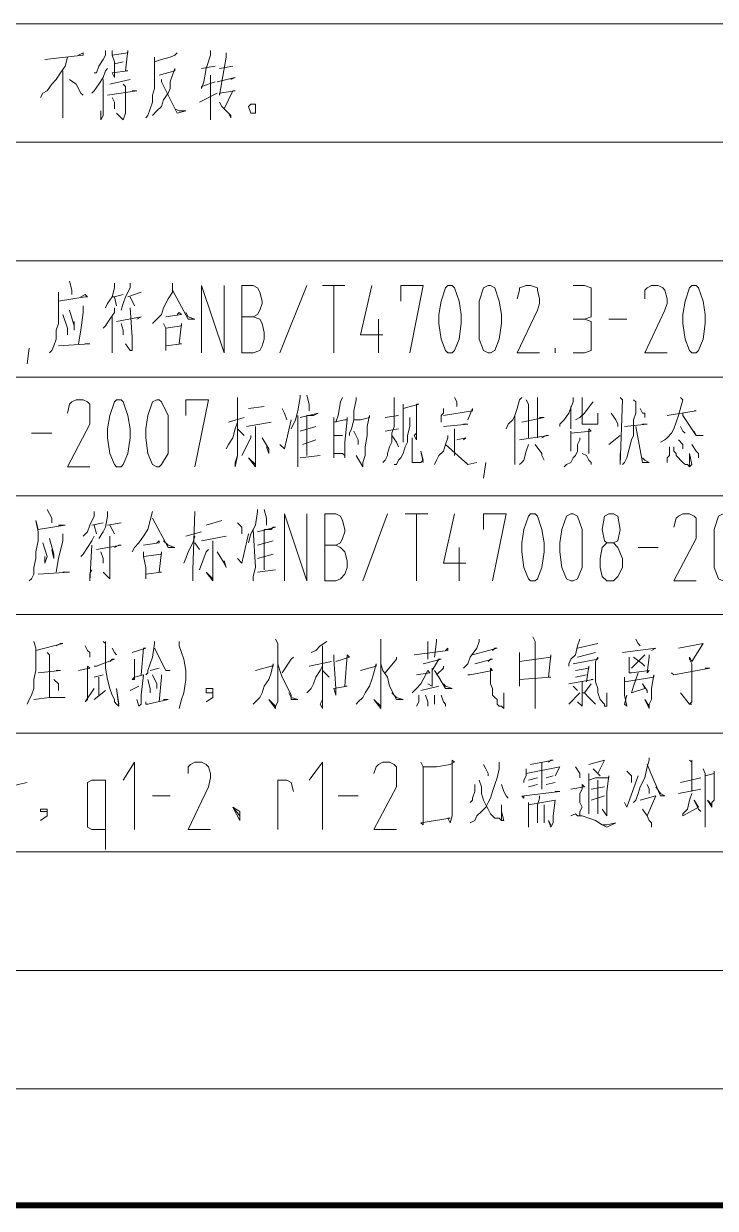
# Model space of a CAD drawing. Header units: inches. Extents: x 46040 to 48278, y -91226 to -88002.
# Drawn here: x 47723 to 47871.3, y -89066 to -88811.9 of the extents above; entities that cross this region are included whole.
import ezdxf

# ---------------------------------------------------------------- set-up
doc = ezdxf.new("R2010")
doc.units = ezdxf.units.IN
doc.layers.add('轮廓线', color=7, linetype='Continuous')

msp = doc.modelspace()

# ---------------------------------------------------------------- linework, layer by layer
at = {"color": 4, "linetype": 'Continuous', "lineweight": 13}
for points, const_width in [([(47511.995, -89065.33), (48164.306, -89065.33)], 1.255), ([(47511.995, -89065.33), (48042.945, -89065.33)], 1.123), ([(47511.995, -89065.33), (48164.276, -89065.33)], 1.123), ([(47592.964, -89065.33), (48105.161, -89065.33)], 1.255)]:
    msp.add_lwpolyline(points, dxfattribs=dict(at, const_width=const_width))
at = {"layer": '轮廓线', "lineweight": 18}
for points in [[(47511.995, -88811.889), (48164.316, -88811.889)], [(47548.476, -88811.889), (48164.316, -88811.889)], [(47732.316, -88819.09), (47731.835, -88821.01), (47730.874, -88822.449), (47729.913, -88823.889), (47728.956, -88824.849), (47727.995, -88826.289), (47727.034, -88826.769), (47726.554, -88827.728)], [(47727.515, -88819.568), (47735.675, -88818.609), (47735.675, -88818.129), (47734.714, -88818.609)], [(47740.476, -88817.65), (47740.476, -88818.609), (47739.995, -88819.568), (47739.034, -88821.01), (47738.554, -88822.449), (47738.073, -88822.449)], [(47741.913, -88817.65), (47741.913, -88818.609), (47742.394, -88820.049), (47742.394, -88821.969), (47742.394, -88822.93), (47742.394, -88823.41), (47741.913, -88822.449), (47745.276, -88821.969), (47744.796, -88821.969), (47745.276, -88817.65), (47745.276, -88818.129), (47741.913, -88818.609)], [(47751.034, -88819.09), (47751.034, -88820.529), (47751.034, -88821.49), (47751.034, -88823.41), (47751.034, -88825.808), (47750.554, -88827.25), (47750.554, -88828.689), (47750.073, -88830.129), (47749.593, -88831.568), (47749.116, -88832.049)], [(47755.835, -88818.129), (47755.355, -88818.609), (47754.394, -88819.09), (47752.476, -88819.568), (47751.034, -88820.049)], [(47763.034, -88817.65), (47763.034, -88818.609), (47762.073, -88821.49), (47761.593, -88824.369), (47761.116, -88825.808), (47761.116, -88825.33), (47763.995, -88824.369)], [(47766.394, -88818.129), (47766.394, -88819.09), (47764.956, -88827.25), (47764.956, -88826.769), (47768.316, -88826.289), (47767.835, -88826.289), (47765.913, -88830.129)], [(47731.355, -88821.969), (47731.355, -88822.93), (47731.355, -88831.568), (47731.355, -88832.049), (47731.355, -88831.09), (47731.355, -88830.129)], [(47740.956, -88821.49), (47740.476, -88821.969), (47739.995, -88823.41), (47739.034, -88824.849), (47738.073, -88826.289), (47737.593, -88826.769)], [(47742.394, -88820.529), (47744.316, -88820.049)], [(47751.995, -88822.93), (47755.355, -88821.969), (47755.355, -88821.49), (47754.874, -88822.93), (47754.394, -88824.369), (47754.394, -88825.808), (47753.913, -88826.769), (47752.956, -88828.209), (47752.476, -88829.65), (47751.515, -88830.609), (47750.554, -88831.568)], [(47763.995, -88821.01), (47761.116, -88821.49)], [(47764.956, -88821.49), (47767.835, -88821.01)], [(47735.675, -88827.25), (47735.194, -88826.769), (47734.233, -88824.849), (47732.796, -88823.889)], [(47739.995, -88823.889), (47739.995, -88831.568), (47739.515, -88832.529), (47739.515, -88831.568), (47739.515, -88830.609)], [(47741.433, -88824.849), (47745.753, -88823.889)], [(47752.476, -88823.889), (47752.476, -88824.369), (47755.835, -88831.09), (47757.753, -88830.609), (47756.316, -88830.609), (47755.355, -88830.129)], [(47763.034, -88822.93), (47763.034, -88823.41), (47763.034, -88832.529), (47763.034, -88831.568), (47763.034, -88830.609)], [(47764.476, -88824.369), (47768.316, -88823.41), (47767.355, -88823.889)], [(47740.956, -88827.25), (47747.194, -88826.289), (47746.714, -88826.289), (47746.233, -88826.289)], [(47760.636, -88828.689), (47764.476, -88826.769)], [(47741.913, -88827.728), (47742.394, -88828.689), (47742.394, -88829.65), (47742.394, -88830.129)], [(47764.956, -88828.689), (47765.433, -88829.65), (47766.394, -88830.609), (47766.874, -88831.09), (47767.355, -88831.568), (47767.355, -88832.049), (47766.874, -88831.09)], [(47772.636, -88829.17), (47772.636, -88829.65), (47772.636, -88831.09), (47771.675, -88831.09), (47771.194, -88829.65), (47771.675, -88829.17), (47772.636, -88829.17)], [(47511.995, -88837.33), (48164.316, -88837.33)], [(47548.476, -88837.33), (48164.316, -88837.33)], [(47511.995, -88862.769), (48164.316, -88862.769)], [(47732.796, -88867.09), (47733.276, -88869.01), (47733.276, -88869.969)], [(47742.394, -88867.568), (47742.394, -88868.529), (47741.913, -88870.449), (47740.956, -88871.889), (47740.476, -88872.849)], [(47745.753, -88867.568), (47745.753, -88868.529), (47744.796, -88870.449), (47744.316, -88871.889), (47743.835, -88873.33)], [(47754.874, -88867.568), (47754.874, -88869.49), (47753.913, -88870.93), (47752.956, -88872.849), (47752.476, -88874.289), (47751.515, -88875.25), (47750.554, -88876.209)], [(47761.116, -88882.449), (47761.116, -88868.049), (47765.913, -88882.449), (47765.913, -88868.049)], [(47769.753, -88882.449), (47769.753, -88868.049), (47772.155, -88868.049), (47773.116, -88868.529), (47773.593, -88869.49), (47774.073, -88871.41), (47774.073, -88871.889), (47773.593, -88873.33), (47773.116, -88874.289), (47772.155, -88874.769)], [(47777.913, -88882.449), (47783.675, -88868.049)], [(47787.034, -88868.049), (47791.835, -88868.049)], [(47789.433, -88868.049), (47789.433, -88882.449)], [(47799.995, -88878.609), (47795.194, -88878.609), (47797.593, -88868.049)], [(47803.835, -88871.41), (47803.835, -88868.049), (47808.636, -88868.049), (47805.753, -88882.449)], [(47814.874, -88882.449), (47815.355, -88881.969), (47816.316, -88879.568), (47816.796, -88876.209), (47816.796, -88874.289), (47816.316, -88871.41), (47815.355, -88868.529), (47814.874, -88868.049), (47813.913, -88868.049), (47813.433, -88868.529), (47812.476, -88871.41), (47811.995, -88874.289), (47811.995, -88876.209), (47812.476, -88879.568), (47813.433, -88881.969), (47813.913, -88882.449), (47814.874, -88882.449)], [(47823.034, -88882.449), (47823.995, -88881.969), (47824.956, -88879.568), (47825.433, -88876.209), (47825.433, -88874.289), (47824.956, -88871.41), (47823.995, -88868.529), (47823.034, -88868.049), (47822.554, -88868.049), (47821.593, -88868.529), (47820.636, -88871.41), (47820.636, -88874.289), (47820.636, -88876.209), (47820.636, -88879.568), (47821.593, -88881.969), (47822.554, -88882.449), (47823.034, -88882.449)], [(47828.796, -88870.93), (47829.276, -88869.01), (47829.276, -88868.529), (47830.714, -88868.049), (47831.675, -88868.049), (47833.116, -88868.529), (47833.116, -88869.01), (47833.593, -88870.93), (47833.593, -88871.889), (47833.116, -88873.33), (47828.796, -88882.449), (47833.593, -88882.449)], [(47840.796, -88868.049), (47843.194, -88868.049), (47844.636, -88868.529), (47844.636, -88870.449), (47844.636, -88873.33), (47844.636, -88874.769), (47843.194, -88875.25), (47844.636, -88875.728), (47844.636, -88877.65), (47844.636, -88880.529), (47844.636, -88881.969), (47843.194, -88882.449), (47840.796, -88882.449)], [(47856.155, -88870.93), (47856.155, -88869.01), (47856.636, -88868.529), (47857.593, -88868.049), (47859.034, -88868.049), (47859.995, -88868.529), (47860.476, -88869.01), (47860.956, -88870.93), (47860.956, -88871.889), (47860.476, -88873.33), (47856.155, -88882.449), (47860.956, -88882.449)], [(47867.194, -88882.449), (47867.675, -88881.969), (47868.636, -88879.568), (47869.116, -88876.209), (47869.116, -88874.289), (47868.636, -88871.41), (47867.675, -88868.529), (47867.194, -88868.049), (47866.233, -88868.049), (47865.753, -88868.529), (47864.796, -88871.41), (47864.316, -88874.289), (47864.316, -88876.209), (47864.796, -88879.568), (47865.753, -88881.969), (47866.233, -88882.449), (47867.194, -88882.449)], [(47735.194, -88870.449), (47736.155, -88869.969), (47736.636, -88870.449), (47736.155, -88870.449), (47730.394, -88871.41), (47730.394, -88869.49), (47730.394, -88871.889), (47730.394, -88873.808), (47730.394, -88876.209), (47729.913, -88877.65), (47729.913, -88879.568), (47729.433, -88881.01), (47728.956, -88881.969), (47728.476, -88882.449)], [(47741.913, -88870.449), (47742.394, -88870.449), (47744.316, -88869.969)], [(47742.394, -88870.449), (47742.874, -88872.369)], [(47745.276, -88870.449), (47748.155, -88869.49)], [(47745.753, -88870.449), (47746.714, -88872.369)], [(47754.874, -88869.01), (47758.233, -88875.25), (47759.675, -88875.25), (47758.233, -88874.769), (47757.753, -88873.808)], [(47735.675, -88872.369), (47735.675, -88873.808), (47735.194, -88877.65), (47734.714, -88880.529)], [(47742.394, -88872.849), (47742.394, -88873.808), (47741.433, -88875.25), (47740.476, -88876.689), (47739.995, -88877.17)], [(47732.796, -88873.33), (47733.753, -88876.689), (47733.753, -88877.65), (47733.753, -88875.728)], [(47741.913, -88874.769), (47741.913, -88882.449), (47741.913, -88881.01), (47741.913, -88880.049)], [(47742.874, -88875.728), (47748.155, -88874.769), (47747.194, -88875.25)], [(47753.433, -88874.769), (47756.796, -88874.289), (47756.316, -88873.808), (47755.835, -88874.289)], [(47769.753, -88874.769), (47772.155, -88874.769), (47773.593, -88875.25), (47774.073, -88876.209), (47774.554, -88878.129), (47774.554, -88879.568), (47774.073, -88881.01), (47773.593, -88881.969), (47772.155, -88882.449), (47769.753, -88882.449)], [(47799.034, -88882.449), (47799.034, -88875.25)], [(47840.796, -88875.25), (47843.194, -88875.25)], [(47848.476, -88875.25), (47852.316, -88875.25)], [(47743.835, -88876.209), (47744.316, -88877.65), (47744.316, -88878.609)], [(47752.956, -88876.209), (47753.433, -88877.17), (47753.433, -88879.568), (47753.433, -88881.969), (47753.433, -88881.01), (47756.796, -88880.529), (47756.316, -88880.529), (47756.796, -88876.209), (47756.796, -88876.689), (47753.433, -88877.17)], [(47730.394, -88881.01), (47737.116, -88880.529), (47736.155, -88880.529)], [(47723.675, -88884.849), (47724.155, -88881.49)], [(47836.956, -88882.449), (47836.956, -88881.49)], [(47732.316, -88895.41), (47732.796, -88893.49), (47733.276, -88893.01), (47734.233, -88892.529), (47735.675, -88892.529), (47736.636, -88893.01), (47737.116, -88893.49), (47737.116, -88895.41), (47737.116, -88896.369), (47737.116, -88897.808), (47732.316, -88906.93), (47737.116, -88906.93)], [(47743.835, -88906.93), (47744.316, -88906.449), (47745.276, -88904.049), (47745.753, -88900.689), (47745.753, -88898.769), (47745.276, -88895.889), (47744.316, -88893.01), (47743.835, -88892.529), (47742.874, -88892.529), (47742.394, -88893.01), (47741.433, -88895.889), (47740.956, -88898.769), (47740.956, -88900.689), (47741.433, -88904.049), (47742.394, -88906.449), (47742.874, -88906.93), (47743.835, -88906.93)], [(47751.995, -88906.93), (47752.476, -88906.449), (47753.913, -88904.049), (47753.913, -88900.689), (47753.913, -88898.769), (47753.913, -88895.889), (47752.476, -88893.01), (47751.995, -88892.529), (47751.515, -88892.529), (47750.554, -88893.01), (47749.593, -88895.889), (47749.116, -88898.769), (47749.116, -88900.689), (47749.593, -88904.049), (47750.554, -88906.449), (47751.515, -88906.93), (47751.995, -88906.93)], [(47757.753, -88895.889), (47757.753, -88892.529), (47762.554, -88892.529), (47759.675, -88906.93)], [(47768.796, -88892.049), (47768.796, -88904.529), (47768.316, -88906.93), (47768.316, -88905.969), (47768.796, -88904.529)], [(47782.233, -88891.568), (47782.233, -88892.049), (47781.753, -88894.93), (47781.276, -88896.849), (47780.316, -88898.769)], [(47783.675, -88891.568), (47784.155, -88893.49), (47784.155, -88893.969), (47784.155, -88894.93)], [(47791.355, -88892.049), (47790.874, -88893.01), (47790.394, -88895.889), (47789.913, -88897.33)], [(47794.233, -88892.049), (47794.233, -88892.529), (47793.753, -88894.93), (47793.753, -88896.849), (47793.276, -88898.769), (47792.796, -88899.728), (47792.796, -88900.209)], [(47802.394, -88892.049), (47802.394, -88892.529), (47802.394, -88893.01), (47802.394, -88895.41), (47802.394, -88897.33), (47802.394, -88898.289), (47801.913, -88899.728), (47801.913, -88900.689), (47801.913, -88901.65), (47801.433, -88902.609), (47800.956, -88904.049), (47800.956, -88904.529), (47800.476, -88905.49), (47799.995, -88905.969)], [(47804.316, -88893.49), (47804.316, -88893.969), (47804.316, -88900.209), (47804.316, -88901.65), (47804.316, -88901.17), (47804.316, -88899.728)], [(47804.316, -88894.449), (47807.675, -88893.49), (47807.194, -88893.49), (47807.194, -88893.969), (47807.194, -88899.25), (47807.194, -88901.17), (47806.714, -88900.209), (47807.194, -88899.728)], [(47815.355, -88892.049), (47815.835, -88893.01), (47815.835, -88893.969)], [(47829.753, -88892.049), (47829.276, -88892.529), (47828.796, -88894.449), (47828.316, -88895.889), (47827.835, -88896.849), (47826.874, -88897.808), (47826.394, -88898.769)], [(47830.714, -88892.529), (47831.194, -88893.49), (47831.194, -88900.689)], [(47833.116, -88892.049), (47833.116, -88893.01), (47833.116, -88900.689)], [(47840.796, -88892.049), (47840.796, -88893.01), (47839.835, -88895.41), (47838.874, -88896.849), (47837.913, -88897.808), (47837.913, -88898.289)], [(47845.116, -88893.01), (47844.636, -88893.49), (47843.194, -88895.41), (47842.233, -88896.369), (47841.276, -88896.849)], [(47850.874, -88892.049), (47851.355, -88892.529), (47850.874, -88906.449), (47850.874, -88905.49), (47850.874, -88904.049)], [(47853.753, -88892.529), (47854.233, -88893.01), (47854.233, -88895.41), (47853.753, -88896.849), (47853.753, -88898.769), (47853.753, -88899.728), (47853.753, -88900.209), (47853.276, -88901.17), (47852.796, -88903.09), (47852.316, -88905.01), (47851.835, -88905.969), (47851.355, -88906.449)], [(47863.835, -88892.049), (47864.316, -88892.529), (47863.355, -88895.889), (47862.874, -88897.33), (47862.394, -88898.769), (47861.913, -88899.728), (47860.956, -88900.689), (47860.476, -88901.17), (47859.515, -88901.65)], [(47771.194, -88894.449), (47774.554, -88893.969)], [(47778.394, -88894.449), (47778.874, -88895.41), (47779.355, -88896.849)], [(47782.233, -88896.369), (47786.073, -88895.41), (47785.116, -88895.889), (47783.675, -88895.889), (47783.675, -88904.529)], [(47800.476, -88896.369), (47803.355, -88895.889)], [(47812.956, -88894.449), (47812.956, -88895.41), (47812.476, -88895.889), (47812.476, -88896.369), (47812.476, -88896.849), (47812.476, -88897.33)], [(47812.956, -88895.889), (47819.194, -88894.93), (47819.194, -88894.449), (47818.233, -88896.849)], [(47828.316, -88895.889), (47828.316, -88906.449), (47828.316, -88905.969), (47828.316, -88904.049)], [(47840.316, -88893.969), (47840.316, -88898.769), (47840.316, -88897.808), (47840.316, -88897.33)], [(47848.956, -88895.41), (47849.913, -88896.849), (47850.394, -88897.808), (47850.394, -88898.289)], [(47855.194, -88894.449), (47855.675, -88895.41), (47856.155, -88895.41), (47856.155, -88896.369)], [(47860.956, -88895.889), (47867.194, -88894.93), (47866.714, -88894.93)], [(47768.796, -88897.33), (47768.316, -88898.769), (47767.835, -88900.689), (47766.874, -88902.129), (47766.394, -88903.09)], [(47766.874, -88897.33), (47770.233, -88896.369)], [(47770.714, -88898.289), (47775.995, -88897.33)], [(47772.636, -88898.289), (47772.636, -88899.25), (47772.636, -88905.01), (47772.636, -88906.449), (47772.636, -88906.93), (47771.194, -88905.01), (47772.636, -88906.449)], [(47777.913, -88902.129), (47777.913, -88902.129), (47778.874, -88903.09), (47780.316, -88896.849)], [(47782.233, -88899.25), (47785.593, -88898.289)], [(47805.753, -88896.369), (47805.753, -88896.849), (47805.753, -88898.289), (47805.276, -88900.209), (47805.276, -88901.65), (47804.796, -88902.609), (47804.316, -88904.049), (47803.835, -88905.01), (47803.355, -88905.49), (47802.874, -88906.449), (47802.394, -88906.449)], [(47812.956, -88898.289), (47818.233, -88897.808), (47817.753, -88897.808), (47817.276, -88897.808)], [(47829.753, -88897.33), (47834.554, -88896.369), (47833.593, -88896.369)], [(47851.835, -88898.289), (47856.636, -88897.808), (47856.155, -88897.808), (47855.675, -88897.808)], [(47854.233, -88898.289), (47855.675, -88905.969), (47857.116, -88905.969), (47856.155, -88905.49), (47855.675, -88905.01)], [(47863.835, -88898.289), (47864.316, -88899.25), (47864.796, -88899.728)], [(47724.636, -88899.728), (47728.956, -88899.728)], [(47768.796, -88898.769), (47770.233, -88900.209)], [(47771.675, -88900.209), (47771.675, -88900.689), (47769.753, -88904.529)], [(47774.073, -88900.689), (47775.515, -88903.09), (47775.515, -88904.049), (47775.034, -88902.609)], [(47782.714, -88902.129), (47785.593, -88901.17)], [(47789.433, -88900.209), (47791.355, -88900.209)], [(47793.753, -88899.25), (47794.714, -88901.17), (47794.714, -88902.129)], [(47800.476, -88899.25), (47803.355, -88898.769)], [(47801.913, -88900.209), (47802.874, -88901.65), (47803.355, -88902.609)], [(47806.233, -88900.689), (47806.233, -88901.17), (47806.233, -88901.65), (47806.233, -88905.01), (47806.233, -88905.49), (47806.233, -88905.969), (47806.714, -88905.969), (47807.675, -88905.969), (47808.155, -88905.969), (47808.636, -88905.49), (47808.155, -88903.568), (47808.636, -88905.969)], [(47813.913, -88900.209), (47813.913, -88900.689), (47813.433, -88902.129), (47812.956, -88903.568), (47811.995, -88904.529), (47811.515, -88905.49), (47811.034, -88906.449)], [(47815.355, -88898.769), (47815.355, -88899.25), (47815.355, -88904.529)], [(47815.835, -88901.17), (47815.835, -88901.17), (47817.753, -88900.689), (47817.276, -88901.17)], [(47829.276, -88901.17), (47835.515, -88900.209), (47835.034, -88900.209), (47834.073, -88900.689)], [(47842.233, -88900.689), (47842.233, -88901.17), (47841.753, -88902.129), (47841.753, -88903.568), (47841.276, -88904.529), (47840.796, -88905.01), (47840.316, -88905.969), (47839.355, -88906.449), (47838.874, -88906.93)], [(47840.316, -88899.728), (47844.636, -88899.25), (47844.155, -88898.769), (47844.155, -88904.049), (47844.155, -88903.568), (47844.155, -88902.129)], [(47840.316, -88899.25), (47840.316, -88899.728), (47840.316, -88902.129), (47840.316, -88903.568), (47840.316, -88903.09), (47840.316, -88902.129)], [(47848.476, -88902.129), (47850.874, -88900.209)], [(47863.355, -88901.17), (47864.316, -88902.129), (47864.316, -88903.09)], [(47831.194, -88902.129), (47830.714, -88903.568), (47830.233, -88905.49), (47829.753, -88905.969), (47829.276, -88906.449)], [(47861.433, -88902.609), (47861.433, -88904.529), (47860.956, -88905.01), (47860.956, -88905.49), (47860.956, -88905.969)], [(47862.394, -88902.609), (47862.394, -88903.568), (47862.874, -88904.049), (47862.874, -88904.529), (47863.355, -88905.01), (47863.835, -88905.49), (47864.316, -88905.969), (47864.796, -88906.449), (47865.276, -88906.449), (47865.753, -88906.93), (47866.233, -88906.449), (47865.753, -88904.049), (47865.753, -88906.93)], [(47866.233, -88902.129), (47867.194, -88903.568), (47867.675, -88904.049), (47867.675, -88905.01)], [(47782.233, -88905.01), (47786.554, -88904.529)], [(47821.593, -88909.33), (47822.073, -88905.969)], [(47842.714, -88904.049), (47843.675, -88904.529), (47844.155, -88905.49), (47844.636, -88905.969), (47844.636, -88906.449)], [(47727.995, -88916.049), (47728.956, -88917.969), (47728.956, -88918.93)], [(47773.116, -88916.049), (47773.116, -88916.529), (47772.636, -88919.41), (47771.675, -88921.33), (47771.194, -88923.25)], [(47774.554, -88916.049), (47775.034, -88917.969), (47775.034, -88918.93), (47775.034, -88919.41)], [(47730.394, -88919.41), (47731.835, -88919.41), (47726.073, -88920.369), (47725.593, -88918.449), (47726.073, -88920.849), (47726.073, -88922.769), (47725.593, -88925.17), (47725.593, -88926.609), (47725.116, -88928.529), (47725.116, -88929.969), (47724.636, -88930.93), (47724.155, -88931.41)], [(47738.073, -88916.529), (47738.073, -88917.49), (47737.116, -88919.41), (47736.636, -88920.849), (47735.675, -88921.808)], [(47737.593, -88919.41), (47737.593, -88919.41), (47739.995, -88918.93)], [(47740.956, -88916.529), (47740.956, -88917.49), (47740.476, -88919.889), (47739.995, -88920.849), (47739.034, -88922.289)], [(47740.956, -88919.41), (47743.835, -88918.93)], [(47750.554, -88916.529), (47750.073, -88918.449), (47749.593, -88920.369), (47748.636, -88921.808), (47747.675, -88923.25), (47746.714, -88924.209), (47746.233, -88925.17)], [(47750.554, -88917.969), (47753.913, -88924.209), (47755.355, -88924.209), (47753.913, -88923.728), (47752.956, -88922.769)], [(47759.675, -88916.529), (47759.194, -88929.01), (47759.194, -88931.41), (47759.194, -88930.449), (47759.194, -88929.01)], [(47762.073, -88919.41), (47765.433, -88918.449)], [(47768.796, -88918.93), (47769.753, -88919.889), (47769.753, -88921.33)], [(47778.874, -88931.41), (47778.874, -88917.01), (47783.675, -88931.41), (47783.675, -88917.01)], [(47787.515, -88931.41), (47787.515, -88917.01), (47789.913, -88917.01), (47790.874, -88917.49), (47791.355, -88918.449), (47791.835, -88920.369), (47791.835, -88920.849), (47791.355, -88922.289), (47790.874, -88923.25), (47789.913, -88923.728)], [(47795.675, -88931.41), (47800.956, -88917.01)], [(47804.796, -88917.01), (47809.593, -88917.01)], [(47807.194, -88917.01), (47807.194, -88931.41)], [(47817.753, -88927.568), (47812.956, -88927.568), (47815.355, -88917.01)], [(47821.593, -88920.369), (47821.593, -88917.01), (47826.394, -88917.01), (47823.515, -88931.41)], [(47832.636, -88931.41), (47833.116, -88930.93), (47834.073, -88928.529), (47834.554, -88925.17), (47834.554, -88923.25), (47834.073, -88920.369), (47833.116, -88917.49), (47832.636, -88917.01), (47831.675, -88917.01), (47831.194, -88917.49), (47830.233, -88920.369), (47829.753, -88923.25), (47829.753, -88925.17), (47830.233, -88928.529), (47831.194, -88930.93), (47831.675, -88931.41), (47832.636, -88931.41)], [(47840.796, -88931.41), (47841.753, -88930.93), (47842.714, -88928.529), (47842.714, -88925.17), (47842.714, -88923.25), (47842.714, -88920.369), (47841.753, -88917.49), (47840.796, -88917.01), (47840.316, -88917.01), (47839.355, -88917.49), (47838.394, -88920.369), (47837.913, -88923.25), (47837.913, -88925.17), (47838.394, -88928.529), (47839.355, -88930.93), (47840.316, -88931.41), (47840.796, -88931.41)], [(47848.476, -88917.01), (47849.433, -88917.01), (47850.394, -88917.49), (47850.874, -88920.369), (47850.394, -88922.769), (47849.433, -88923.25), (47847.995, -88923.25), (47847.515, -88922.769), (47847.034, -88920.369), (47847.515, -88917.49), (47848.476, -88917.01)], [(47862.394, -88919.889), (47862.874, -88917.969), (47863.355, -88917.49), (47864.316, -88917.01), (47865.753, -88917.01), (47866.714, -88917.49), (47867.194, -88917.969), (47867.194, -88919.889), (47867.194, -88920.849), (47867.194, -88922.289), (47862.394, -88931.41), (47867.194, -88931.41)], [(47873.433, -88931.41), (47874.394, -88930.93), (47875.355, -88928.529), (47875.835, -88925.17), (47875.835, -88923.25), (47875.355, -88920.369), (47874.394, -88917.49), (47873.433, -88917.01), (47872.956, -88917.01), (47871.995, -88917.49), (47871.034, -88920.369), (47871.034, -88923.25), (47871.034, -88925.17), (47871.034, -88928.529), (47871.995, -88930.93), (47872.956, -88931.41), (47873.433, -88931.41)], [(47731.355, -88921.33), (47731.355, -88922.769), (47730.394, -88926.609), (47729.913, -88929.49)], [(47738.073, -88919.41), (47738.554, -88921.33)], [(47741.433, -88919.41), (47742.394, -88921.33)], [(47757.753, -88921.808), (47761.116, -88920.849)], [(47768.796, -88926.609), (47768.796, -88926.609), (47769.753, -88927.568), (47771.194, -88921.33)], [(47773.116, -88920.849), (47776.956, -88919.889), (47776.476, -88919.889), (47775.995, -88920.369), (47774.554, -88920.369), (47774.554, -88929.01)], [(47727.034, -88923.25), (47727.995, -88926.129), (47727.515, -88927.568), (47727.515, -88926.129)], [(47728.476, -88922.289), (47729.433, -88925.65), (47729.433, -88926.609), (47728.956, -88924.689)], [(47738.073, -88921.808), (47737.593, -88922.769), (47736.636, -88924.209), (47735.675, -88925.65), (47735.194, -88926.129)], [(47737.593, -88923.728), (47737.116, -88931.41), (47737.116, -88929.969), (47737.593, -88929.01)], [(47738.554, -88924.689), (47743.835, -88923.728), (47743.355, -88923.728), (47742.394, -88924.209)], [(47748.636, -88923.728), (47751.995, -88923.25), (47751.995, -88922.769), (47751.515, -88923.25)], [(47759.675, -88921.808), (47759.194, -88923.25), (47758.233, -88925.17), (47757.753, -88926.609), (47757.276, -88927.568)], [(47759.675, -88923.25), (47760.636, -88924.689)], [(47761.116, -88922.769), (47766.394, -88921.808)], [(47763.515, -88922.769), (47763.515, -88923.728), (47763.515, -88929.49), (47763.515, -88930.93), (47763.515, -88931.41), (47762.073, -88929.49), (47763.515, -88930.93)], [(47773.116, -88923.728), (47776.476, -88922.769)], [(47787.515, -88923.728), (47789.913, -88923.728), (47790.874, -88924.209), (47791.835, -88925.17), (47792.316, -88927.09), (47792.316, -88928.529), (47791.835, -88929.969), (47790.874, -88930.93), (47789.913, -88931.41), (47787.515, -88931.41)], [(47847.995, -88931.41), (47847.034, -88930.449), (47846.554, -88928.529), (47846.554, -88926.609), (47847.034, -88924.209), (47847.995, -88923.25), (47849.433, -88923.25), (47850.394, -88924.209), (47851.355, -88926.609), (47851.355, -88928.529), (47850.394, -88930.449), (47849.433, -88931.41), (47847.995, -88931.41)], [(47739.515, -88925.17), (47739.995, -88926.609), (47739.995, -88927.568)], [(47748.636, -88925.17), (47748.636, -88926.129), (47749.116, -88928.529), (47749.116, -88930.93), (47749.116, -88929.969), (47752.476, -88929.49), (47751.995, -88929.49), (47752.476, -88925.17), (47752.476, -88925.65), (47748.636, -88926.129)], [(47762.554, -88924.689), (47762.073, -88925.17), (47760.636, -88929.01)], [(47764.476, -88925.17), (47765.913, -88927.568), (47766.394, -88928.529), (47765.913, -88927.09)], [(47773.116, -88926.609), (47776.476, -88925.65)], [(47816.316, -88931.41), (47816.316, -88924.209)], [(47854.714, -88924.209), (47859.034, -88924.209)], [(47773.116, -88929.49), (47776.956, -88929.01)], [(47726.073, -88929.969), (47732.796, -88929.49), (47732.316, -88929.49), (47731.355, -88929.49)], [(47725.116, -88944.369), (47725.593, -88945.808), (47725.593, -88948.209), (47725.593, -88950.609), (47725.116, -88952.529), (47725.116, -88954.449), (47724.636, -88955.889), (47724.155, -88956.849), (47723.675, -88957.808)], [(47739.995, -88944.369), (47740.476, -88944.849), (47740.476, -88944.369), (47740.476, -88948.689), (47740.476, -88950.129), (47740.956, -88952.529), (47741.433, -88954.449), (47741.913, -88955.889), (47742.394, -88956.849), (47742.394, -88957.33), (47742.874, -88957.808), (47743.355, -88958.289), (47742.874, -88954.449), (47743.355, -88957.808)], [(47751.034, -88944.369), (47751.034, -88944.849), (47750.554, -88947.728), (47750.073, -88949.17), (47749.593, -88950.609), (47749.593, -88951.09), (47749.116, -88951.568)], [(47756.316, -88958.769), (47756.796, -88956.849), (47757.276, -88955.41), (47757.753, -88952.529), (47757.753, -88950.609), (47757.276, -88948.209), (47756.796, -88946.769), (47756.316, -88945.33), (47756.316, -88944.369)], [(47776.956, -88943.889), (47777.433, -88944.849), (47777.433, -88957.33), (47776.956, -88958.289), (47776.956, -88958.769), (47775.515, -88956.849), (47776.956, -88958.289)], [(47787.995, -88944.369), (47786.554, -88945.33), (47785.593, -88946.289), (47784.636, -88946.769)], [(47799.515, -88943.889), (47799.515, -88944.849), (47799.515, -88957.33), (47799.515, -88958.289), (47799.515, -88958.769), (47798.073, -88956.849), (47799.515, -88958.289)], [(47809.593, -88944.369), (47809.593, -88948.209)], [(47811.515, -88943.889), (47811.515, -88944.369), (47811.034, -88947.728)], [(47820.636, -88943.889), (47820.636, -88944.369), (47820.155, -88945.808), (47818.714, -88947.728), (47818.233, -88949.17), (47817.276, -88950.129)], [(47832.155, -88943.41), (47832.636, -88944.369), (47832.636, -88958.769), (47832.636, -88958.289), (47832.636, -88957.33)], [(47842.233, -88943.889), (47841.753, -88945.33), (47841.276, -88947.25), (47840.316, -88948.209), (47839.835, -88949.17), (47839.835, -88949.65)], [(47854.233, -88943.889), (47854.714, -88944.849), (47855.194, -88945.33)], [(47725.593, -88946.289), (47731.355, -88944.849), (47730.874, -88944.849), (47729.913, -88945.33)], [(47727.995, -88946.769), (47728.476, -88947.25), (47728.476, -88956.369)], [(47736.155, -88945.33), (47736.636, -88946.289), (47737.116, -88946.769), (47737.116, -88947.728)], [(47741.913, -88945.808), (47742.394, -88946.769), (47742.874, -88947.25)], [(47746.233, -88946.769), (47749.116, -88945.808), (47748.636, -88945.808), (47748.155, -88951.568)], [(47787.034, -88945.33), (47787.034, -88958.769), (47786.554, -88957.808), (47787.034, -88956.849)], [(47806.714, -88947.25), (47813.913, -88946.289), (47813.913, -88945.808), (47813.433, -88946.289)], [(47819.194, -88947.25), (47824.476, -88945.808), (47823.995, -88945.808), (47823.515, -88946.289)], [(47829.276, -88946.769), (47829.276, -88948.209), (47829.276, -88952.529), (47829.276, -88953.969)], [(47841.753, -88945.808), (47846.073, -88944.849)], [(47845.593, -88946.769), (47841.753, -88947.728)], [(47851.355, -88946.769), (47858.554, -88945.808), (47857.593, -88946.289)], [(47738.073, -88949.65), (47738.073, -88949.65), (47738.554, -88949.65), (47742.394, -88948.209), (47741.913, -88948.209), (47741.433, -88948.689)], [(47746.714, -88948.209), (47746.714, -88948.209), (47746.714, -88948.689), (47746.714, -88952.529), (47746.233, -88952.529), (47746.714, -88952.049), (47748.636, -88951.568), (47748.155, -88955.889), (47748.155, -88956.849), (47748.155, -88957.808), (47747.675, -88958.289), (47747.194, -88956.849)], [(47772.636, -88950.609), (47775.995, -88949.65), (47776.476, -88949.65), (47776.476, -88949.17), (47775.995, -88951.09), (47775.515, -88952.529), (47774.554, -88953.969), (47774.073, -88955.41), (47773.593, -88956.369), (47772.636, -88957.33), (47772.155, -88957.808)], [(47777.433, -88949.17), (47777.913, -88950.609), (47778.394, -88952.049), (47779.355, -88953.969), (47780.316, -88955.889), (47780.316, -88956.849), (47781.753, -88956.849), (47780.316, -88956.369)], [(47780.796, -88947.728), (47780.316, -88948.209), (47778.394, -88951.09)], [(47788.956, -88948.689), (47784.155, -88949.65)], [(47789.433, -88947.25), (47789.433, -88948.209), (47789.913, -88954.449), (47789.913, -88955.889), (47789.433, -88954.449), (47792.316, -88953.969), (47791.835, -88953.969), (47792.316, -88947.25), (47792.796, -88947.728), (47789.913, -88948.689)], [(47795.194, -88950.609), (47798.554, -88949.65), (47798.554, -88949.17), (47798.073, -88951.09), (47797.593, -88952.529), (47797.116, -88953.969), (47796.155, -88955.41), (47795.675, -88956.369), (47794.714, -88957.33), (47794.233, -88957.808)], [(47799.515, -88949.17), (47799.995, -88950.609), (47800.956, -88952.049), (47801.433, -88953.969), (47802.394, -88955.889), (47802.874, -88956.849), (47804.316, -88956.849), (47802.874, -88956.369)], [(47802.874, -88947.728), (47802.874, -88948.209), (47800.476, -88951.09)], [(47808.636, -88949.17), (47812.476, -88948.209), (47811.995, -88948.209), (47810.554, -88950.609), (47810.554, -88950.129), (47810.554, -88951.09), (47810.554, -88953.49), (47810.554, -88953.969), (47809.593, -88953.49)], [(47819.675, -88949.17), (47819.675, -88949.17), (47823.515, -88948.209), (47823.034, -88948.209), (47822.554, -88948.689)], [(47829.276, -88948.689), (47835.995, -88947.728), (47835.995, -88947.25), (47835.515, -88952.049), (47835.995, -88952.049), (47829.276, -88952.529)], [(47852.796, -88947.728), (47852.796, -88948.209), (47852.796, -88951.09), (47853.276, -88951.09), (47857.116, -88950.609), (47856.636, -88951.09), (47857.116, -88947.728), (47857.116, -88947.25)], [(47856.155, -88947.25), (47854.233, -88949.17), (47853.276, -88950.129)], [(47853.753, -88947.728), (47855.675, -88949.17), (47856.155, -88949.65)], [(47726.073, -88951.09), (47730.874, -88950.609), (47730.394, -88950.609), (47729.913, -88950.609)], [(47734.714, -88950.609), (47737.116, -88950.129), (47736.636, -88949.65), (47736.636, -88950.609), (47736.636, -88956.849), (47736.155, -88957.33), (47738.073, -88954.449)], [(47738.073, -88952.049), (47739.995, -88951.568)], [(47739.034, -88952.049), (47739.034, -88955.889)], [(47751.995, -88950.129), (47750.073, -88950.609)], [(47750.554, -88951.568), (47751.515, -88953.49), (47751.515, -88954.449)], [(47752.476, -88951.568), (47752.476, -88952.049), (47751.995, -88957.33)], [(47787.034, -88949.65), (47786.554, -88950.609), (47785.593, -88952.049), (47785.116, -88953.49), (47784.636, -88954.449), (47783.675, -88955.41)], [(47787.034, -88950.609), (47787.995, -88951.568), (47788.476, -88952.049)], [(47807.194, -88951.568), (47810.073, -88951.09), (47809.593, -88950.609), (47808.636, -88952.529), (47808.155, -88953.49), (47807.194, -88954.449), (47806.233, -88955.41)], [(47811.034, -88950.609), (47811.995, -88952.049), (47813.433, -88954.449), (47814.874, -88954.449), (47813.433, -88953.969), (47812.956, -88953.49)], [(47812.956, -88949.65), (47812.956, -88950.129), (47811.515, -88951.568)], [(47818.233, -88951.568), (47818.714, -88951.568), (47823.515, -88950.609), (47823.034, -88950.129), (47823.034, -88950.609), (47823.034, -88952.529), (47823.034, -88953.49), (47823.515, -88954.449), (47823.515, -88954.93), (47823.515, -88955.889), (47823.995, -88956.369), (47824.476, -88956.849), (47824.476, -88957.808), (47824.956, -88958.289), (47825.433, -88958.289), (47825.913, -88958.769), (47825.913, -88955.41), (47825.913, -88958.289)], [(47841.276, -88950.609), (47844.155, -88950.129), (47844.155, -88949.65), (47843.675, -88953.01)], [(47841.276, -88952.049), (47843.675, -88951.568)], [(47851.835, -88953.01), (47858.073, -88952.049), (47858.073, -88951.568), (47857.593, -88954.449), (47857.593, -88956.849), (47857.116, -88957.808), (47857.116, -88958.769), (47856.155, -88956.849), (47857.116, -88958.289)], [(47851.835, -88952.049), (47851.835, -88953.49), (47851.835, -88955.889), (47852.316, -88958.289), (47851.835, -88957.808), (47852.316, -88955.889)], [(47854.714, -88951.09), (47853.753, -88953.969), (47853.276, -88955.41), (47856.155, -88954.449), (47855.675, -88953.49), (47856.636, -88954.93), (47856.636, -88955.41)], [(47861.913, -88951.09), (47862.394, -88951.568), (47870.073, -88950.129), (47869.116, -88950.129)], [(47729.433, -88952.529), (47730.394, -88953.49), (47730.394, -88953.969), (47730.394, -88954.93)], [(47745.753, -88954.93), (47747.675, -88953.969)], [(47749.593, -88952.529), (47750.073, -88954.449), (47750.073, -88955.41)], [(47763.515, -88955.41), (47762.073, -88955.41), (47762.073, -88954.449), (47763.515, -88954.449), (47763.515, -88956.369), (47762.073, -88957.33)], [(47808.155, -88954.93), (47811.995, -88953.969)], [(47839.835, -88953.49), (47845.116, -88952.529), (47844.636, -88952.529)], [(47840.796, -88953.969), (47841.753, -88954.93)], [(47844.636, -88953.49), (47843.194, -88955.41)], [(47725.116, -88956.849), (47728.476, -88956.369), (47731.835, -88956.369), (47731.355, -88956.369)], [(47738.073, -88956.849), (47740.476, -88954.93)], [(47749.116, -88957.33), (47749.116, -88957.808), (47749.593, -88957.808), (47753.913, -88956.849), (47753.433, -88956.849), (47752.956, -88956.849)], [(47779.835, -88955.41), (47780.316, -88956.369)], [(47801.913, -88955.41), (47802.874, -88956.369)], [(47807.675, -88955.889), (47807.675, -88957.33), (47807.194, -88958.289)], [(47809.116, -88955.889), (47809.593, -88957.33), (47809.593, -88958.289)], [(47811.034, -88955.889), (47811.034, -88957.33), (47811.034, -88957.808)], [(47812.476, -88955.889), (47812.956, -88957.33), (47813.433, -88957.808), (47813.433, -88958.289)], [(47839.835, -88957.808), (47842.233, -88955.41)], [(47842.714, -88955.41), (47843.194, -88955.41), (47844.155, -88956.369), (47845.116, -88957.33), (47845.593, -88957.808)], [(47808.155, -88970.289), (47808.636, -88971.25), (47808.636, -88981.33), (47808.636, -88983.728), (47808.155, -88983.25), (47814.394, -88982.289), (47813.913, -88982.289), (47814.394, -88983.25), (47814.874, -88981.808), (47814.874, -88979.41), (47814.874, -88977.01), (47814.874, -88969.808), (47815.355, -88970.289), (47814.394, -88970.769), (47811.515, -88971.25), (47808.636, -88971.25)], [(47831.675, -88970.769), (47836.476, -88969.808), (47835.995, -88969.808), (47835.515, -88970.289)], [(47857.116, -88969.33), (47857.116, -88969.808), (47856.636, -88971.25), (47856.155, -88973.65), (47855.194, -88975.568), (47854.714, -88977.01), (47854.233, -88978.449), (47853.753, -88978.93)], [(47865.753, -88969.808), (47866.233, -88970.289), (47866.233, -88969.808), (47866.233, -88976.529)], [(47746.714, -88984.689), (47746.714, -88970.289), (47744.316, -88974.129)], [(47758.233, -88972.689), (47758.233, -88971.25), (47758.714, -88970.769), (47759.675, -88970.289), (47761.116, -88970.289), (47762.073, -88970.769), (47762.554, -88971.25), (47763.034, -88972.689), (47763.034, -88973.65), (47762.554, -88975.568), (47758.233, -88984.689), (47763.034, -88984.689)], [(47787.034, -88984.689), (47787.034, -88970.289), (47784.155, -88974.129)], [(47798.073, -88972.689), (47798.554, -88971.25), (47799.034, -88970.769), (47799.995, -88970.289), (47801.433, -88970.289), (47802.394, -88970.769), (47802.874, -88971.25), (47802.874, -88972.689), (47802.874, -88973.65), (47802.874, -88975.568), (47798.073, -88984.689), (47802.874, -88984.689)], [(47824.956, -88970.289), (47824.956, -88971.728), (47824.476, -88973.65), (47823.995, -88975.09), (47823.515, -88976.529), (47823.034, -88977.969), (47822.554, -88978.93), (47822.073, -88979.889), (47821.116, -88980.849), (47820.155, -88981.808), (47819.675, -88982.769), (47818.714, -88983.25)], [(47821.593, -88970.769), (47822.073, -88971.728), (47822.554, -88972.689), (47822.554, -88973.17)], [(47830.714, -88972.689), (47837.913, -88971.25), (47836.956, -88973.17)], [(47834.073, -88970.289), (47834.073, -88976.049)], [(47841.276, -88971.25), (47842.233, -88972.689), (47842.233, -88973.65)], [(47852.316, -88972.209), (47853.276, -88973.17), (47853.276, -88973.65), (47853.276, -88974.609)], [(47856.636, -88970.769), (47859.515, -88977.49), (47860.476, -88977.49), (47859.515, -88977.01), (47858.554, -88975.568)], [(47868.636, -88971.728), (47869.116, -88972.689), (47869.116, -88973.17), (47869.116, -88984.209), (47869.116, -88983.25), (47869.116, -88981.33)], [(47869.116, -88973.17), (47871.034, -88972.689), (47871.034, -88972.209), (47871.034, -88975.568), (47871.034, -88977.969), (47871.034, -88978.449), (47870.554, -88978.93), (47870.554, -88979.889), (47869.593, -88978.449), (47870.554, -88979.41)], [(47718.394, -88976.049), (47721.753, -88975.09), (47723.675, -88974.609)], [(47740.476, -88989.01), (47740.476, -88974.129), (47737.593, -88974.129), (47736.636, -88974.609), (47736.636, -88976.529), (47736.636, -88982.769), (47736.636, -88984.209), (47737.593, -88984.689), (47740.476, -88984.689)], [(47777.433, -88984.689), (47777.433, -88974.129), (47779.355, -88974.129), (47780.316, -88974.609), (47780.796, -88976.529)], [(47820.636, -88974.129), (47821.116, -88975.568), (47821.116, -88977.01), (47821.593, -88978.449), (47822.073, -88979.41), (47822.554, -88980.369), (47823.034, -88981.33), (47823.995, -88982.289), (47824.956, -88982.289), (47825.433, -88982.769), (47825.913, -88982.769), (47825.433, -88980.849), (47825.433, -88979.41), (47825.433, -88982.769)], [(47833.116, -88973.65), (47831.194, -88974.129)], [(47836.476, -88973.17), (47835.034, -88973.65)], [(47835.034, -88975.09), (47836.956, -88974.609)], [(47844.155, -88972.689), (47844.155, -88974.129), (47844.155, -88979.41), (47844.155, -88981.33), (47844.155, -88980.369), (47844.155, -88978.93)], [(47844.155, -88974.129), (47845.593, -88973.65), (47847.034, -88973.65), (47848.476, -88973.65), (47848.476, -88973.17), (47847.995, -88976.529), (47847.995, -88978.93), (47847.995, -88980.849), (47847.995, -88981.808), (47847.034, -88980.369)], [(47846.073, -88974.129), (47846.073, -88977.01), (47846.073, -88979.889), (47846.073, -88981.33), (47846.073, -88980.849), (47846.073, -88979.41)], [(47851.835, -88978.93), (47852.316, -88979.889), (47854.714, -88973.17)], [(47863.835, -88974.609), (47868.155, -88973.65)], [(47819.675, -88975.09), (47819.675, -88976.529), (47819.194, -88977.969), (47819.194, -88978.449), (47818.714, -88978.93)], [(47825.433, -88975.09), (47825.913, -88976.529), (47826.394, -88977.49), (47826.874, -88977.969)], [(47829.753, -88977.49), (47830.233, -88977.969), (47830.233, -88977.49), (47837.913, -88976.529), (47837.433, -88976.529), (47836.956, -88976.529)], [(47831.194, -88975.568), (47833.116, -88975.09)], [(47840.316, -88976.049), (47843.194, -88975.568), (47842.714, -88975.09), (47842.714, -88976.049), (47842.233, -88977.01), (47842.233, -88977.49), (47842.233, -88977.969), (47842.233, -88978.93), (47842.714, -88979.889), (47842.233, -88980.849), (47842.233, -88981.808)], [(47844.636, -88976.049), (47847.515, -88975.568)], [(47856.636, -88975.09), (47857.116, -88976.049), (47857.116, -88977.01)], [(47863.355, -88977.01), (47868.155, -88976.049)], [(47866.233, -88977.01), (47865.753, -88978.449), (47865.276, -88980.369), (47864.316, -88981.33), (47864.316, -88981.808), (47867.675, -88979.889), (47866.714, -88978.449), (47867.675, -88980.369), (47868.155, -88980.849)], [(47750.554, -88977.49), (47754.394, -88977.49)], [(47769.276, -88981.808), (47767.835, -88979.889), (47769.276, -88982.769), (47769.276, -88980.849), (47767.835, -88979.889)], [(47790.394, -88977.49), (47794.714, -88977.49)], [(47831.194, -88979.41), (47836.956, -88978.449), (47836.476, -88981.808), (47836.476, -88983.25), (47835.995, -88984.209), (47835.515, -88982.769), (47835.995, -88983.728)], [(47831.194, -88978.93), (47831.194, -88979.889), (47831.194, -88984.209), (47831.194, -88983.25), (47831.194, -88982.289)], [(47833.593, -88977.49), (47833.593, -88977.969), (47833.116, -88979.41), (47833.116, -88983.25)], [(47834.554, -88979.41), (47834.554, -88983.25)], [(47844.636, -88978.449), (47847.515, -88977.49)], [(47855.194, -88978.449), (47858.554, -88977.49), (47856.636, -88981.808)], [(47727.995, -88980.849), (47726.554, -88980.849), (47726.554, -88980.369), (47727.995, -88980.369), (47727.995, -88981.808), (47726.554, -88982.769)], [(47840.316, -88981.808), (47841.276, -88981.33), (47841.753, -88981.808), (47842.714, -88981.808), (47844.155, -88982.289), (47845.593, -88982.769), (47847.034, -88983.728), (47847.995, -88984.209), (47849.913, -88983.25), (47847.995, -88983.728), (47847.034, -88983.728)], [(47855.675, -88980.369), (47856.636, -88981.808), (47857.116, -88982.769), (47857.593, -88983.25), (47857.593, -88984.209)]]:
    msp.add_lwpolyline(points, dxfattribs=at)
at = {"layer": '轮廓线', "lineweight": 5}
for points in [[(47511.995, -88887.728), (48164.316, -88887.728)], [(47511.995, -88913.17), (48164.316, -88913.17)], [(47511.995, -88938.609), (48164.316, -88938.609)], [(47511.995, -88964.049), (48164.316, -88964.049)], [(47511.995, -88989.49), (48164.316, -88989.49)], [(47511.995, -89014.93), (48164.316, -89014.93)], [(47511.995, -89040.369), (48164.316, -89040.369)], [(47548.476, -89040.369), (48164.316, -89040.369)]]:
    msp.add_lwpolyline(points, dxfattribs=at)
at = {"layer": '轮廓线', "lineweight": 35}
msp.add_lwpolyline([(47511.995, -89065.33), (48164.316, -89065.33)], dxfattribs=at)
msp.add_lwpolyline([(47511.995, -89065.33), (48164.316, -89065.33)], dxfattribs=at)
at = {"layer": '轮廓线', "lineweight": 18}
for points, knots in [([(47744.316, -88824.849), (47744.316, -88824.849), (47744.796, -88825.33), (47744.796, -88825.33), (47744.796, -88825.33), (47744.796, -88828.689), (47744.796, -88828.689), (47744.796, -88828.689), (47744.796, -88831.09), (47744.796, -88831.09), (47744.796, -88831.09), (47744.316, -88832.529), (47744.316, -88832.529), (47744.316, -88832.529), (47742.874, -88831.09), (47742.874, -88831.09), (47742.874, -88831.09), (47744.316, -88832.529), (47744.316, -88832.529)], [0, 0, 0, 0, 1, 1, 1, 2, 2, 2, 3, 3, 3, 4, 4, 4, 5, 5, 5, 6, 6, 6, 6]), ([(47745.753, -88872.849), (47745.753, -88872.849), (47746.233, -88879.09), (47746.233, -88879.09), (47746.233, -88879.09), (47746.233, -88881.01), (47746.233, -88881.01), (47746.233, -88881.01), (47746.233, -88881.969), (47746.233, -88881.969), (47746.233, -88881.969), (47745.753, -88881.969), (47745.753, -88881.969), (47745.753, -88881.969), (47744.796, -88880.529), (47744.796, -88880.529), (47744.796, -88880.529), (47745.753, -88881.969), (47745.753, -88881.969)], [0, 0, 0, 0, 1, 1, 1, 2, 2, 2, 3, 3, 3, 4, 4, 4, 5, 5, 5, 6, 6, 6, 6]), ([(47731.355, -88874.289), (47731.355, -88874.289), (47732.316, -88877.17), (47732.316, -88877.17), (47732.316, -88877.17), (47732.316, -88878.609), (47732.316, -88878.609), (47732.316, -88878.609), (47732.316, -88877.17), (47732.316, -88877.17)], [0, 0, 0, 0, 1, 1, 1, 2, 2, 2, 3, 3, 3, 3]), ([(47842.714, -88892.049), (47842.714, -88892.049), (47842.714, -88893.01), (47842.714, -88893.01), (47842.714, -88893.01), (47842.714, -88896.849), (47842.714, -88896.849), (47842.714, -88896.849), (47842.714, -88897.33), (47842.714, -88897.33), (47842.714, -88897.33), (47842.714, -88897.808), (47842.714, -88897.808), (47842.714, -88897.808), (47843.194, -88897.808), (47843.194, -88897.808), (47843.194, -88897.808), (47845.116, -88897.808), (47845.116, -88897.808), (47845.116, -88897.808), (47846.073, -88897.808), (47846.073, -88897.808), (47846.073, -88897.808), (47846.073, -88895.41), (47846.073, -88895.41), (47846.073, -88895.41), (47846.073, -88897.808), (47846.073, -88897.808)], [0, 0, 0, 0, 1, 1, 1, 2, 2, 2, 3, 3, 3, 4, 4, 4, 5, 5, 5, 6, 6, 6, 7, 7, 7, 8, 8, 8, 9, 9, 9, 9]), ([(47781.753, -88895.889), (47781.753, -88895.889), (47781.753, -88904.049), (47781.753, -88904.049), (47781.753, -88904.049), (47781.753, -88905.969), (47781.753, -88905.969), (47781.753, -88905.969), (47781.753, -88906.93), (47781.753, -88906.93), (47781.753, -88906.93), (47781.753, -88905.969), (47781.753, -88905.969)], [0, 0, 0, 0, 1, 1, 1, 2, 2, 2, 3, 3, 3, 4, 4, 4, 4]), ([(47793.753, -88896.849), (47793.753, -88896.849), (47795.194, -88896.849), (47795.194, -88896.849), (47795.194, -88896.849), (47797.116, -88896.369), (47797.116, -88896.369), (47797.116, -88896.369), (47797.116, -88895.889), (47797.116, -88895.889), (47797.116, -88895.889), (47796.636, -88898.289), (47796.636, -88898.289), (47796.636, -88898.289), (47796.636, -88900.209), (47796.636, -88900.209), (47796.636, -88900.209), (47796.155, -88902.609), (47796.155, -88902.609), (47796.155, -88902.609), (47796.155, -88904.529), (47796.155, -88904.529), (47796.155, -88904.529), (47795.675, -88905.969), (47795.675, -88905.969), (47795.675, -88905.969), (47795.675, -88906.93), (47795.675, -88906.93), (47795.675, -88906.93), (47794.233, -88904.529), (47794.233, -88904.529), (47794.233, -88904.529), (47795.675, -88906.93), (47795.675, -88906.93)], [0, 0, 0, 0, 1, 1, 1, 2, 2, 2, 3, 3, 3, 4, 4, 4, 5, 5, 5, 6, 6, 6, 7, 7, 7, 8, 8, 8, 9, 9, 9, 10, 10, 10, 11, 11, 11, 11]), ([(47864.316, -88895.41), (47864.316, -88895.41), (47864.316, -88895.889), (47864.316, -88895.889), (47864.316, -88895.889), (47867.194, -88900.209), (47867.194, -88900.209), (47867.194, -88900.209), (47868.636, -88900.209), (47868.636, -88900.209), (47868.636, -88900.209), (47867.194, -88900.209), (47867.194, -88900.209), (47867.194, -88900.209), (47866.714, -88899.25), (47866.714, -88899.25)], [0, 0, 0, 0, 1, 1, 1, 2, 2, 2, 3, 3, 3, 4, 4, 4, 5, 5, 5, 5]), ([(47789.433, -88896.369), (47789.433, -88896.369), (47789.433, -88897.33), (47789.433, -88897.33), (47789.433, -88897.33), (47789.433, -88900.209), (47789.433, -88900.209), (47789.433, -88900.209), (47789.433, -88902.609), (47789.433, -88902.609), (47789.433, -88902.609), (47789.433, -88905.01), (47789.433, -88905.01), (47789.433, -88905.01), (47789.433, -88904.049), (47789.433, -88904.049), (47789.433, -88904.049), (47791.355, -88904.049), (47791.355, -88904.049), (47791.355, -88904.049), (47791.835, -88904.529), (47791.835, -88904.529), (47791.835, -88904.529), (47791.835, -88905.01), (47791.835, -88905.01), (47791.835, -88905.01), (47791.835, -88901.65), (47791.835, -88901.65), (47791.835, -88901.65), (47792.316, -88896.849), (47792.316, -88896.849), (47792.316, -88896.849), (47792.316, -88896.369), (47792.316, -88896.369), (47792.316, -88896.369), (47792.316, -88896.849), (47792.316, -88896.849), (47792.316, -88896.849), (47791.835, -88896.849), (47791.835, -88896.849), (47791.835, -88896.849), (47789.433, -88897.33), (47789.433, -88897.33)], [0, 0, 0, 0, 1, 1, 1, 2, 2, 2, 3, 3, 3, 4, 4, 4, 5, 5, 5, 6, 6, 6, 7, 7, 7, 8, 8, 8, 9, 9, 9, 10, 10, 10, 11, 11, 11, 12, 12, 12, 13, 13, 13, 14, 14, 14, 14]), ([(47813.433, -88902.129), (47813.433, -88902.129), (47813.433, -88902.129), (47813.433, -88902.129), (47813.433, -88902.129), (47818.233, -88906.449), (47818.233, -88906.449), (47818.233, -88906.449), (47820.155, -88905.969), (47820.155, -88905.969), (47820.155, -88905.969), (47818.233, -88906.449), (47818.233, -88906.449), (47818.233, -88906.449), (47817.753, -88905.969), (47817.753, -88905.969)], [0, 0, 0, 0, 1, 1, 1, 2, 2, 2, 3, 3, 3, 4, 4, 4, 5, 5, 5, 5]), ([(47832.636, -88902.129), (47832.636, -88902.129), (47834.073, -88904.049), (47834.073, -88904.049), (47834.073, -88904.049), (47834.073, -88904.529), (47834.073, -88904.529), (47834.073, -88904.529), (47834.554, -88905.49), (47834.554, -88905.49), (47834.554, -88905.49), (47834.073, -88904.529), (47834.073, -88904.529)], [0, 0, 0, 0, 1, 1, 1, 2, 2, 2, 3, 3, 3, 4, 4, 4, 4]), ([(47772.155, -88920.369), (47772.155, -88920.369), (47772.636, -88928.529), (47772.636, -88928.529), (47772.636, -88928.529), (47772.155, -88930.449), (47772.155, -88930.449), (47772.155, -88930.449), (47772.155, -88931.41), (47772.155, -88931.41), (47772.155, -88931.41), (47772.155, -88930.449), (47772.155, -88930.449)], [0, 0, 0, 0, 1, 1, 1, 2, 2, 2, 3, 3, 3, 4, 4, 4, 4]), ([(47741.433, -88921.808), (47741.433, -88921.808), (47741.433, -88928.049), (47741.433, -88928.049), (47741.433, -88928.049), (47741.433, -88929.969), (47741.433, -88929.969), (47741.433, -88929.969), (47741.433, -88930.93), (47741.433, -88930.93), (47741.433, -88930.93), (47739.995, -88929.49), (47739.995, -88929.49), (47739.995, -88929.49), (47741.433, -88930.93), (47741.433, -88930.93)], [0, 0, 0, 0, 1, 1, 1, 2, 2, 2, 3, 3, 3, 4, 4, 4, 5, 5, 5, 5]), ([(47751.034, -88945.808), (47751.034, -88945.808), (47753.433, -88950.609), (47753.433, -88950.609), (47753.433, -88950.609), (47754.394, -88950.609), (47754.394, -88950.609), (47754.394, -88950.609), (47753.433, -88950.609), (47753.433, -88950.609)], [0, 0, 0, 0, 1, 1, 1, 2, 2, 2, 3, 3, 3, 3]), ([(47863.355, -88945.808), (47863.355, -88945.808), (47868.636, -88944.849), (47868.636, -88944.849), (47868.636, -88944.849), (47866.233, -88948.689), (47866.233, -88948.689), (47866.233, -88948.689), (47865.753, -88947.728), (47865.753, -88947.728), (47865.753, -88947.728), (47865.753, -88948.209), (47865.753, -88948.209), (47865.753, -88948.209), (47866.233, -88949.17), (47866.233, -88949.17), (47866.233, -88949.17), (47866.233, -88950.129), (47866.233, -88950.129), (47866.233, -88950.129), (47866.233, -88951.09), (47866.233, -88951.09), (47866.233, -88951.09), (47866.233, -88952.529), (47866.233, -88952.529), (47866.233, -88952.529), (47866.233, -88953.969), (47866.233, -88953.969), (47866.233, -88953.969), (47866.233, -88954.93), (47866.233, -88954.93), (47866.233, -88954.93), (47866.233, -88955.889), (47866.233, -88955.889), (47866.233, -88955.889), (47866.233, -88956.369), (47866.233, -88956.369), (47866.233, -88956.369), (47866.233, -88957.33), (47866.233, -88957.33), (47866.233, -88957.33), (47865.753, -88957.808), (47865.753, -88957.808), (47865.753, -88957.808), (47863.835, -88955.41), (47863.835, -88955.41), (47863.835, -88955.41), (47865.753, -88957.808), (47865.753, -88957.808), (47865.753, -88957.808), (47866.233, -88957.808), (47866.233, -88957.808)], [0, 0, 0, 0, 1, 1, 1, 2, 2, 2, 3, 3, 3, 4, 4, 4, 5, 5, 5, 6, 6, 6, 7, 7, 7, 8, 8, 8, 9, 9, 9, 10, 10, 10, 11, 11, 11, 12, 12, 12, 13, 13, 13, 14, 14, 14, 15, 15, 15, 16, 16, 16, 17, 17, 17, 17]), ([(47840.796, -88949.17), (47840.796, -88949.17), (47846.073, -88948.209), (47846.073, -88948.209), (47846.073, -88948.209), (47846.073, -88947.728), (47846.073, -88947.728), (47846.073, -88947.728), (47845.593, -88948.689), (47845.593, -88948.689), (47845.593, -88948.689), (47845.593, -88951.09), (47845.593, -88951.09), (47845.593, -88951.09), (47845.593, -88953.01), (47845.593, -88953.01), (47845.593, -88953.01), (47846.073, -88954.449), (47846.073, -88954.449), (47846.073, -88954.449), (47846.073, -88955.41), (47846.073, -88955.41), (47846.073, -88955.41), (47846.554, -88956.849), (47846.554, -88956.849), (47846.554, -88956.849), (47847.515, -88957.808), (47847.515, -88957.808), (47847.515, -88957.808), (47847.515, -88958.289), (47847.515, -88958.289), (47847.515, -88958.289), (47847.995, -88958.289), (47847.995, -88958.289), (47847.995, -88958.289), (47847.995, -88955.41), (47847.995, -88955.41), (47847.995, -88955.41), (47847.995, -88958.289), (47847.995, -88958.289)], [0, 0, 0, 0, 1, 1, 1, 2, 2, 2, 3, 3, 3, 4, 4, 4, 5, 5, 5, 6, 6, 6, 7, 7, 7, 8, 8, 8, 9, 9, 9, 10, 10, 10, 11, 11, 11, 12, 12, 12, 13, 13, 13, 13]), ([(47842.714, -88953.01), (47842.714, -88953.01), (47842.714, -88956.369), (47842.714, -88956.369), (47842.714, -88956.369), (47842.714, -88957.808), (47842.714, -88957.808), (47842.714, -88957.808), (47842.714, -88958.289), (47842.714, -88958.289), (47842.714, -88958.289), (47841.753, -88957.33), (47841.753, -88957.33), (47841.753, -88957.33), (47842.714, -88958.289), (47842.714, -88958.289)], [0, 0, 0, 0, 1, 1, 1, 2, 2, 2, 3, 3, 3, 4, 4, 4, 5, 5, 5, 5]), ([(47844.155, -88970.769), (47844.155, -88970.769), (47847.515, -88969.808), (47847.515, -88969.808), (47847.515, -88969.808), (47846.073, -88972.689), (47846.073, -88972.689), (47846.073, -88972.689), (47845.116, -88971.728), (47845.116, -88971.728), (47845.116, -88971.728), (47846.073, -88972.689), (47846.073, -88972.689), (47846.073, -88972.689), (47846.554, -88973.17), (47846.554, -88973.17)], [0, 0, 0, 0, 1, 1, 1, 2, 2, 2, 3, 3, 3, 4, 4, 4, 5, 5, 5, 5]), ([(47830.714, -88971.728), (47830.714, -88971.728), (47830.714, -88972.689), (47830.714, -88972.689), (47830.714, -88972.689), (47830.714, -88973.17), (47830.714, -88973.17), (47830.714, -88973.17), (47830.233, -88974.129), (47830.233, -88974.129), (47830.233, -88974.129), (47830.233, -88974.609), (47830.233, -88974.609), (47830.233, -88974.609), (47830.233, -88974.129), (47830.233, -88974.129), (47830.233, -88974.129), (47830.714, -88973.17), (47830.714, -88973.17)], [0, 0, 0, 0, 1, 1, 1, 2, 2, 2, 3, 3, 3, 4, 4, 4, 5, 5, 5, 6, 6, 6, 6])]:
    msp.add_open_spline(points, degree=3, knots=knots, dxfattribs=at)

doc.saveas('drawing.dxf')
